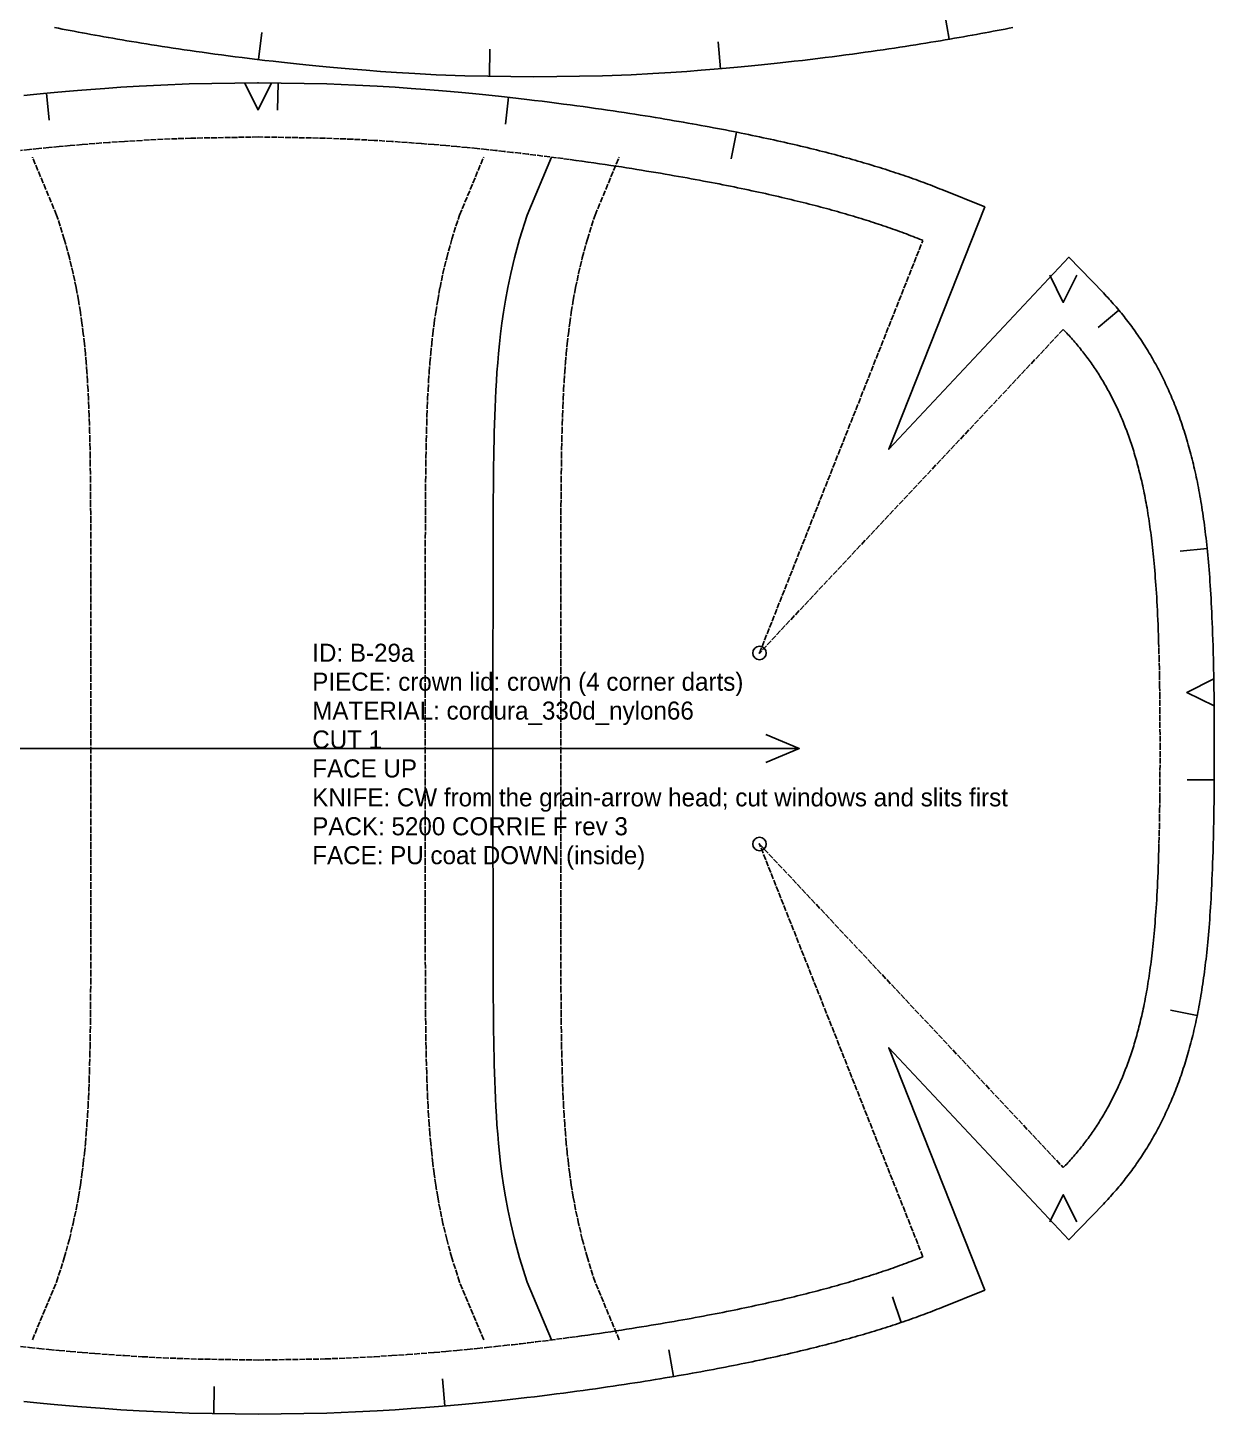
# Model space of a CAD drawing. Header units: millimetres. Extents: x 0 to 8058, y -22 to 1524.
# Drawn here: x 4675.4 to 4938, y 620.3 to 927.2 of the extents above; entities that cross this region are included whole.
import ezdxf

# ---------------------------------------------------------------- set-up
doc = ezdxf.new("R2010")
doc.units = ezdxf.units.MM
doc.linetypes.add('DASHED', pattern=[1.524, 1.27, -0.254])
for name, color, linetype in [('CUT', 7, 'Continuous'), ('DRILL', 4, 'Continuous'), ('GRAIN', 5, 'Continuous'), ('INTERNAL', 6, 'Continuous'), ('NOTCH', 1, 'Continuous'), ('SEW', 3, 'Continuous'), ('TEXT', 2, 'Continuous')]:
    doc.layers.add(name, color=color, linetype=linetype)

msp = doc.modelspace()

# ---------------------------------------------------------------- linework, layer by layer
at = {"layer": 'CUT'}
for points in [[(4681.32, 927.22), (4682.18, 927.05), (4683.04, 926.88), (4683.91, 926.71), (4684.79, 926.54), (4685.69, 926.37), (4686.59, 926.2), (4687.5, 926.02), (4688.43, 925.85), (4689.37, 925.68), (4690.32, 925.51), (4691.28, 925.34), (4692.25, 925.16), (4693.24, 924.99), (4694.24, 924.82), (4695.25, 924.64), (4696.28, 924.47), (4697.33, 924.29), (4698.39, 924.11), (4699.47, 923.94), (4700.56, 923.76), (4701.68, 923.58), (4702.81, 923.4), (4703.96, 923.22), (4705.13, 923.04), (4706.33, 922.85), (4707.55, 922.67), (4708.79, 922.48), (4710.05, 922.3), (4711.35, 922.11), (4712.67, 921.92), (4714.02, 921.73), (4715.4, 921.54), (4716.82, 921.34), (4718.27, 921.15), (4719.77, 920.95), (4721.3, 920.75), (4722.88, 920.55), (4724.5, 920.35), (4726.18, 920.15), (4727.91, 919.94), (4729.71, 919.73), (4731.58, 919.52), (4733.52, 919.31), (4735.54, 919.09), (4737.67, 918.87), (4739.9, 918.65), (4742.26, 918.43), (4744.76, 918.2), (4747.44, 917.97), (4750.33, 917.74), (4753.5, 917.5), (4757.02, 917.26), (4761.04, 917.01), (4765.83, 916.77), (4772.17, 916.51), (4787.38, 916.26), (4802.59, 916.51), (4808.92, 916.77), (4813.72, 917.01), (4817.74, 917.26), (4821.26, 917.5), (4824.42, 917.74), (4827.32, 917.97), (4830, 918.2), (4832.5, 918.43), (4834.86, 918.65), (4837.09, 918.87), (4839.21, 919.09), (4841.24, 919.31), (4843.18, 919.52), (4845.05, 919.73), (4846.84, 919.94), (4848.58, 920.15), (4850.26, 920.35), (4851.88, 920.55), (4853.46, 920.75), (4854.99, 920.95), (4856.48, 921.15), (4857.94, 921.34), (4859.35, 921.54), (4860.74, 921.73), (4862.09, 921.92), (4863.41, 922.11), (4864.7, 922.3), (4865.97, 922.48), (4867.21, 922.67), (4868.43, 922.85), (4869.62, 923.04), (4870.8, 923.22), (4871.95, 923.4), (4873.08, 923.58), (4874.19, 923.76), (4875.29, 923.94), (4876.37, 924.11), (4877.43, 924.29), (4878.47, 924.47), (4879.5, 924.64), (4880.52, 924.82), (4881.52, 924.99), (4882.51, 925.16), (4883.48, 925.34), (4884.44, 925.51), (4885.39, 925.68), (4886.33, 925.85), (4887.25, 926.02), (4888.17, 926.2), (4889.07, 926.37), (4889.96, 926.54), (4890.85, 926.71), (4891.72, 926.88), (4892.58, 927.05), (4893.43, 927.22)], [(4674.54, 623.12), (4676.66, 622.9), (4678.89, 622.68), (4681.25, 622.46), (4683.76, 622.23), (4686.44, 622), (4689.33, 621.77), (4692.49, 621.53), (4696.01, 621.29), (4700.03, 621.05), (4704.83, 620.8), (4711.16, 620.54), (4726.37, 620.29), (4741.59, 620.54), (4747.92, 620.8), (4752.72, 621.05), (4756.73, 621.29), (4760.25, 621.53), (4763.42, 621.77), (4766.31, 622), (4768.99, 622.23), (4771.5, 622.46), (4773.85, 622.68), (4776.08, 622.9), (4778.21, 623.12), (4780.23, 623.34), (4782.18, 623.55), (4784.04, 623.76), (4785.84, 623.97), (4787.57, 624.18), (4789.25, 624.38), (4790.88, 624.59), (4792.45, 624.79), (4793.99, 624.99), (4795.48, 625.18), (4796.93, 625.38), (4798.35, 625.57), (4799.73, 625.76), (4801.08, 625.95), (4802.4, 626.14), (4803.7, 626.33), (4804.96, 626.52), (4806.21, 626.7), (4807.42, 626.89), (4808.62, 627.07), (4809.79, 627.25), (4810.94, 627.43), (4812.07, 627.61), (4813.19, 627.79), (4814.28, 627.97), (4815.36, 628.15), (4816.42, 628.32), (4817.47, 628.5), (4818.5, 628.68), (4819.51, 628.85), (4820.51, 629.02), (4821.5, 629.2), (4822.48, 629.37), (4823.44, 629.54), (4824.39, 629.71), (4825.32, 629.89), (4826.25, 630.06), (4827.16, 630.23), (4828.06, 630.4), (4828.96, 630.57), (4829.84, 630.74), (4830.71, 630.91), (4831.58, 631.08), (4832.43, 631.25), (4833.27, 631.42), (4834.11, 631.59), (4834.94, 631.76), (4835.76, 631.93), (4836.57, 632.09), (4837.37, 632.26), (4838.16, 632.43), (4838.95, 632.6), (4839.73, 632.77), (4840.5, 632.94), (4841.27, 633.11), (4842.03, 633.28), (4842.78, 633.45), (4843.52, 633.62), (4844.26, 633.79), (4845, 633.96), (4845.72, 634.13), (4846.44, 634.3), (4847.16, 634.47), (4847.87, 634.64), (4848.57, 634.81), (4849.27, 634.99), (4849.96, 635.16), (4850.64, 635.33), (4851.33, 635.5), (4852, 635.68), (4852.67, 635.85), (4853.34, 636.03), (4854, 636.2), (4854.66, 636.38), (4855.31, 636.55), (4855.96, 636.73), (4856.6, 636.9), (4857.24, 637.08), (4857.87, 637.26), (4858.5, 637.44), (4859.13, 637.62), (4859.75, 637.8), (4860.36, 637.98), (4860.98, 638.16), (4861.59, 638.34), (4862.19, 638.52), (4862.79, 638.7), (4863.39, 638.89), (4863.98, 639.07), (4864.57, 639.25), (4865.16, 639.44), (4865.74, 639.63), (4866.32, 639.81), (4866.89, 640), (4867.47, 640.19), (4868.03, 640.38), (4868.6, 640.57), (4869.16, 640.76), (4869.72, 640.95), (4870.27, 641.14), (4870.83, 641.33), (4871.37, 641.53), (4871.92, 641.72), (4872.46, 641.92), (4873, 642.12), (4873.54, 642.31), (4874.07, 642.51), (4874.6, 642.71), (4875.13, 642.91), (4875.65, 643.11), (4876.17, 643.31), (4876.69, 643.52), (4877.21, 643.72), (4877.72, 643.93), (4887.2, 647.76), (4865.96, 701.41), (4905.85, 658.91), (4913.47, 666.81), (4913.79, 667.15), (4914.1, 667.48), (4914.42, 667.82), (4914.73, 668.16), (4915.04, 668.5), (4915.35, 668.85), (4915.66, 669.19), (4915.96, 669.54), (4916.26, 669.89), (4916.56, 670.24), (4916.86, 670.6), (4917.16, 670.95), (4917.45, 671.31), (4917.74, 671.67), (4918.03, 672.03), (4918.32, 672.39), (4918.61, 672.76), (4918.89, 673.13), (4919.17, 673.5), (4919.45, 673.87), (4919.73, 674.24), (4920, 674.62), (4920.27, 675), (4920.54, 675.38), (4920.81, 675.76), (4921.08, 676.14), (4921.34, 676.53), (4921.61, 676.92), (4921.87, 677.31), (4922.12, 677.7), (4922.38, 678.1), (4922.63, 678.49), (4922.88, 678.89), (4923.13, 679.29), (4923.38, 679.7), (4923.62, 680.1), (4923.87, 680.51), (4924.11, 680.92), (4924.34, 681.33), (4924.58, 681.75), (4924.81, 682.16), (4925.05, 682.58), (4925.28, 683), (4925.5, 683.43), (4925.73, 683.85), (4925.95, 684.28), (4926.17, 684.71), (4926.39, 685.14), (4926.61, 685.58), (4926.82, 686.02), (4927.03, 686.46), (4927.24, 686.9), (4927.45, 687.34), (4927.66, 687.79), (4927.86, 688.24), (4928.06, 688.69), (4928.26, 689.15), (4928.46, 689.6), (4928.65, 690.06), (4928.84, 690.53), (4929.03, 690.99), (4929.22, 691.46), (4929.41, 691.93), (4929.59, 692.4), (4929.77, 692.88), (4929.95, 693.36), (4930.13, 693.84), (4930.31, 694.32), (4930.48, 694.81), (4930.65, 695.3), (4930.82, 695.8), (4930.99, 696.29), (4931.15, 696.79), (4931.32, 697.3), (4931.48, 697.8), (4931.63, 698.31), (4931.79, 698.82), (4931.95, 699.34), (4932.1, 699.86), (4932.25, 700.38), (4932.4, 700.91), (4932.54, 701.44), (4932.69, 701.98), (4932.83, 702.51), (4932.97, 703.06), (4933.11, 703.6), (4933.24, 704.15), (4933.38, 704.71), (4933.51, 705.26), (4933.64, 705.83), (4933.77, 706.39), (4933.89, 706.97), (4934.02, 707.54), (4934.14, 708.12), (4934.26, 708.71), (4934.38, 709.3), (4934.5, 709.9), (4934.61, 710.5), (4934.72, 711.11), (4934.83, 711.72), (4934.94, 712.34), (4935.05, 712.97), (4935.15, 713.6), (4935.26, 714.24), (4935.36, 714.89), (4935.46, 715.54), (4935.55, 716.2), (4935.65, 716.87), (4935.74, 717.54), (4935.83, 718.22), (4935.92, 718.92), (4936.01, 719.62), (4936.1, 720.33), (4936.18, 721.05), (4936.27, 721.78), (4936.35, 722.52), (4936.43, 723.27), (4936.5, 724.03), (4936.58, 724.81), (4936.65, 725.6), (4936.72, 726.4), (4936.79, 727.22), (4936.86, 728.05), (4936.93, 728.9), (4936.99, 729.77), (4937.06, 730.66), (4937.12, 731.56), (4937.18, 732.49), (4937.24, 733.44), (4937.29, 734.42), (4937.35, 735.43), (4937.4, 736.46), (4937.45, 737.53), (4937.5, 738.64), (4937.55, 739.79), (4937.6, 740.98), (4937.64, 742.24), (4937.69, 743.55), (4937.73, 744.94), (4937.77, 746.41), (4937.81, 747.99), (4937.84, 749.71), (4937.88, 751.61), (4937.91, 753.77), (4937.95, 756.32), (4937.98, 759.65), (4938.01, 767.63), (4937.98, 775.62), (4937.95, 778.95), (4937.91, 781.5), (4937.88, 783.65), (4937.84, 785.55), (4937.81, 787.27), (4937.77, 788.86), (4937.73, 790.33), (4937.69, 791.72), (4937.64, 793.03), (4937.6, 794.28), (4937.55, 795.48), (4937.5, 796.63), (4937.45, 797.74), (4937.4, 798.81), (4937.35, 799.84), (4937.29, 800.85), (4937.24, 801.82), (4937.18, 802.78), (4937.12, 803.7), (4937.06, 804.61), (4936.99, 805.5), (4936.93, 806.36), (4936.86, 807.21), (4936.79, 808.05), (4936.72, 808.86), (4936.65, 809.67), (4936.58, 810.46), (4936.5, 811.23), (4936.43, 812), (4936.35, 812.75), (4936.27, 813.49), (4936.18, 814.22), (4936.1, 814.94), (4936.01, 815.65), (4935.92, 816.35), (4935.83, 817.04), (4935.74, 817.73), (4935.65, 818.4), (4935.55, 819.07), (4935.46, 819.73), (4935.36, 820.38), (4935.26, 821.03), (4935.15, 821.67), (4935.05, 822.3), (4934.94, 822.92), (4934.83, 823.54), (4934.72, 824.16), (4934.61, 824.76), (4934.5, 825.37), (4934.38, 825.96), (4934.26, 826.56), (4934.14, 827.14), (4934.02, 827.72), (4933.89, 828.3), (4933.77, 828.87), (4933.64, 829.44), (4933.51, 830), (4933.38, 830.56), (4933.24, 831.12), (4933.11, 831.67), (4932.97, 832.21), (4932.83, 832.75), (4932.69, 833.29), (4932.54, 833.83), (4932.4, 834.36), (4932.25, 834.88), (4932.1, 835.41), (4931.95, 835.93), (4931.79, 836.44), (4931.63, 836.96), (4931.48, 837.46), (4931.32, 837.97), (4931.15, 838.47), (4930.99, 838.97), (4930.82, 839.47), (4930.65, 839.96), (4930.48, 840.45), (4930.31, 840.94), (4930.13, 841.43), (4929.95, 841.91), (4929.77, 842.39), (4929.59, 842.86), (4929.41, 843.34), (4929.22, 843.81), (4929.03, 844.28), (4928.84, 844.74), (4928.65, 845.2), (4928.46, 845.66), (4928.26, 846.12), (4928.06, 846.58), (4927.86, 847.03), (4927.66, 847.48), (4927.45, 847.92), (4927.24, 848.37), (4927.03, 848.81), (4926.82, 849.25), (4926.61, 849.69), (4926.39, 850.12), (4926.17, 850.56), (4925.95, 850.99), (4925.73, 851.42), (4925.5, 851.84), (4925.28, 852.26), (4925.05, 852.69), (4924.81, 853.1), (4924.58, 853.52), (4924.34, 853.94), (4924.11, 854.35), (4923.87, 854.76), (4923.62, 855.17), (4923.38, 855.57), (4923.13, 855.97), (4922.88, 856.38), (4922.63, 856.77), (4922.38, 857.17), (4922.12, 857.57), (4921.87, 857.96), (4921.61, 858.35), (4921.34, 858.74), (4921.08, 859.12), (4920.81, 859.51), (4920.54, 859.89), (4920.27, 860.27), (4920, 860.65), (4919.73, 861.02), (4919.45, 861.4), (4919.17, 861.77), (4918.89, 862.14), (4918.61, 862.51), (4918.32, 862.87), (4918.03, 863.24), (4917.74, 863.6), (4917.45, 863.96), (4917.16, 864.31), (4916.86, 864.67), (4916.56, 865.02), (4916.26, 865.38), (4915.96, 865.73), (4915.66, 866.07), (4915.35, 866.42), (4915.04, 866.76), (4914.73, 867.11), (4914.42, 867.45), (4914.1, 867.78), (4913.79, 868.12), (4913.47, 868.46), (4905.85, 876.35), (4865.96, 833.86), (4887.2, 887.51), (4877.72, 891.34), (4877.21, 891.54), (4876.69, 891.75), (4876.17, 891.95), (4875.65, 892.15), (4875.13, 892.36), (4874.6, 892.56), (4874.07, 892.76), (4873.54, 892.95), (4873, 893.15), (4872.46, 893.35), (4871.92, 893.54), (4871.37, 893.74), (4870.83, 893.93), (4870.27, 894.13), (4869.72, 894.32), (4869.16, 894.51), (4868.6, 894.7), (4868.03, 894.89), (4867.47, 895.08), (4866.89, 895.27), (4866.32, 895.45), (4865.74, 895.64), (4865.16, 895.83), (4864.57, 896.01), (4863.98, 896.2), (4863.39, 896.38), (4862.79, 896.56), (4862.19, 896.75), (4861.59, 896.93), (4860.98, 897.11), (4860.36, 897.29), (4859.75, 897.47), (4859.13, 897.65), (4858.5, 897.83), (4857.87, 898.01), (4857.24, 898.19), (4856.6, 898.36), (4855.96, 898.54), (4855.31, 898.72), (4854.66, 898.89), (4854, 899.07), (4853.34, 899.24), (4852.67, 899.42), (4852, 899.59), (4851.33, 899.76), (4850.64, 899.94), (4849.96, 900.11), (4849.27, 900.28), (4848.57, 900.45), (4847.87, 900.62), (4847.16, 900.8), (4846.44, 900.97), (4845.72, 901.14), (4845, 901.31), (4844.26, 901.48), (4843.52, 901.65), (4842.78, 901.82), (4842.03, 901.99), (4841.27, 902.16), (4840.5, 902.33), (4839.73, 902.5), (4838.95, 902.67), (4838.16, 902.83), (4837.37, 903), (4836.57, 903.17), (4835.76, 903.34), (4834.94, 903.51), (4834.11, 903.68), (4833.27, 903.85), (4832.43, 904.02), (4831.58, 904.19), (4830.71, 904.36), (4829.84, 904.53), (4828.96, 904.7), (4828.06, 904.87), (4827.16, 905.04), (4826.25, 905.21), (4825.32, 905.38), (4824.39, 905.55), (4823.44, 905.72), (4822.48, 905.9), (4821.5, 906.07), (4820.51, 906.24), (4819.51, 906.42), (4818.5, 906.59), (4817.47, 906.77), (4816.42, 906.94), (4815.36, 907.12), (4814.28, 907.3), (4813.19, 907.48), (4812.07, 907.65), (4810.94, 907.83), (4809.79, 908.02), (4808.62, 908.2), (4807.42, 908.38), (4806.21, 908.56), (4804.96, 908.75), (4803.7, 908.94), (4802.4, 909.12), (4801.08, 909.31), (4799.73, 909.5), (4798.35, 909.7), (4796.93, 909.89), (4795.48, 910.08), (4793.99, 910.28), (4792.45, 910.48), (4790.88, 910.68), (4789.25, 910.88), (4787.57, 911.09), (4785.84, 911.29), (4784.04, 911.5), (4782.18, 911.71), (4780.23, 911.93), (4778.21, 912.14), (4776.08, 912.36), (4773.85, 912.58), (4771.5, 912.81), (4768.99, 913.04), (4766.31, 913.27), (4763.42, 913.5), (4760.25, 913.74), (4756.73, 913.98), (4752.72, 914.22), (4747.92, 914.47), (4741.59, 914.72), (4726.47, 914.98), (4726.27, 914.98), (4711.16, 914.72), (4704.83, 914.47), (4700.03, 914.22), (4696.01, 913.98), (4692.49, 913.74), (4689.33, 913.5), (4686.44, 913.27), (4683.76, 913.04), (4681.25, 912.81), (4678.89, 912.58), (4676.66, 912.36), (4674.54, 912.14)]]:
    msp.add_lwpolyline(points, dxfattribs=at)
at = {"layer": 'DRILL'}
for centre in [(4837.35, 788.77), (4837.35, 746.5)]:
    msp.add_circle(centre, 1.5, dxfattribs=at)
for p in [(4837.35, 788.77), (4837.35, 746.5)]:
    msp.add_point(p, dxfattribs=at)
at = {"layer": 'GRAIN'}
for points in [[(4838.78, 764.52), (4846.15, 767.63), (4838.78, 770.75)], [(4606.59, 767.63), (4846.15, 767.63)]]:
    msp.add_lwpolyline(points, dxfattribs=at)
at = {"layer": 'INTERNAL', "linetype": 'CONTINUOUS'}
msp.add_lwpolyline([(4791.32, 636.74), (4785.96, 649.56), (4784.26, 654.91), (4783.13, 659.02), (4782.3, 662.51), (4781.65, 665.6), (4781.13, 668.42), (4780.7, 671.03), (4780.35, 673.49), (4780.05, 675.82), (4779.8, 678.06), (4779.59, 680.22), (4779.41, 682.31), (4779.25, 684.35), (4779.12, 686.34), (4779.01, 688.3), (4778.91, 690.23), (4778.83, 692.12), (4778.76, 694), (4778.7, 695.86), (4778.65, 697.7), (4778.6, 699.53), (4778.56, 701.34), (4778.53, 703.15), (4778.51, 704.95), (4778.48, 706.74), (4778.46, 708.53), (4778.45, 710.31), (4778.43, 712.09), (4778.42, 713.86), (4778.41, 715.64), (4778.41, 717.41), (4778.4, 719.17), (4778.39, 720.94), (4778.39, 722.71), (4778.39, 724.47), (4778.38, 726.24), (4778.38, 728), (4778.38, 729.76), (4778.38, 731.52), (4778.38, 733.29), (4778.38, 735.05), (4778.38, 736.81), (4778.38, 738.57), (4778.38, 740.33), (4778.37, 742.09), (4778.37, 743.86), (4778.37, 745.62), (4778.37, 747.38), (4778.37, 749.14), (4778.37, 750.9), (4778.37, 752.66), (4778.37, 754.42), (4778.37, 756.19), (4778.37, 757.95), (4778.37, 759.71), (4778.37, 761.47), (4778.37, 763.23), (4778.37, 764.99), (4778.37, 766.75), (4778.37, 768.51), (4778.37, 770.28), (4778.37, 772.04), (4778.37, 773.8), (4778.37, 775.56), (4778.37, 777.32), (4778.37, 779.08), (4778.37, 780.84), (4778.37, 782.6), (4778.37, 784.37), (4778.37, 786.13), (4778.37, 787.89), (4778.37, 789.65), (4778.37, 791.41), (4778.37, 793.17), (4778.38, 794.93), (4778.38, 796.7), (4778.38, 798.46), (4778.38, 800.22), (4778.38, 801.98), (4778.38, 803.74), (4778.38, 805.51), (4778.38, 807.27), (4778.38, 809.03), (4778.39, 810.8), (4778.39, 812.56), (4778.39, 814.33), (4778.4, 816.09), (4778.41, 817.86), (4778.41, 819.63), (4778.42, 821.4), (4778.43, 823.18), (4778.45, 824.96), (4778.46, 826.74), (4778.48, 828.52), (4778.51, 830.32), (4778.53, 832.12), (4778.56, 833.92), (4778.6, 835.74), (4778.65, 837.57), (4778.7, 839.41), (4778.76, 841.27), (4778.83, 843.14), (4778.91, 845.04), (4779.01, 846.97), (4779.12, 848.92), (4779.25, 850.92), (4779.41, 852.96), (4779.59, 855.05), (4779.8, 857.21), (4780.05, 859.45), (4780.35, 861.78), (4780.7, 864.24), (4781.13, 866.85), (4781.65, 869.67), (4782.3, 872.76), (4783.13, 876.24), (4784.26, 880.36), (4785.96, 885.71), (4791.32, 898.53)], dxfattribs=at)
at = {"layer": 'NOTCH'}
for points in [[(4879.31, 924.61), (4878.3, 930.52)], [(4726.5, 920.11), (4727.21, 926.07)], [(4828.74, 918.09), (4828.23, 924.07)], [(4777.57, 916.42), (4777.67, 922.42)], [(4723.37, 914.98), (4726.37, 908.98), (4729.37, 914.98)], [(4730.8, 914.9), (4730.7, 908.9)], [(4679.54, 912.65), (4680.11, 906.67)], [(4781.8, 911.76), (4781.14, 905.79)], [(4832.24, 904.06), (4831.06, 898.17)], [(4901.6, 872.39), (4904.59, 866.38), (4907.6, 872.38)], [(4916.89, 864.63), (4912.29, 860.79)], [(4936.44, 811.9), (4930.47, 811.28)], [(4937.89, 783.09), (4931.93, 780.02), (4937.97, 777.09)], [(4937.98, 760.67), (4931.98, 760.69)], [(4934.22, 708.52), (4928.34, 709.71)], [(4907.61, 662.89), (4904.59, 668.88), (4901.61, 662.88)], [(4868.74, 640.61), (4866.81, 646.3)], [(4818.3, 628.64), (4817.29, 634.56)], [(4716.56, 620.45), (4716.66, 626.45)], [(4767.74, 622.12), (4767.22, 628.1)]]:
    msp.add_lwpolyline(points, dxfattribs=at)
at = {"layer": 'SEW', "linetype": 'DASHED'}
for points in [[(4673.8, 635.27), (4675.79, 635.06), (4677.87, 634.84), (4680.05, 634.63), (4682.36, 634.41), (4684.81, 634.19), (4687.43, 633.96), (4690.26, 633.73), (4693.35, 633.5), (4696.79, 633.27), (4700.71, 633.03), (4705.38, 632.79), (4711.5, 632.54), (4726.37, 632.29), (4741.25, 632.54), (4747.37, 632.79), (4752.04, 633.03), (4755.96, 633.27), (4759.4, 633.5), (4762.49, 633.73), (4765.32, 633.96), (4767.94, 634.19), (4770.39, 634.41), (4772.69, 634.63), (4774.88, 634.84), (4776.96, 635.06), (4778.94, 635.27), (4780.85, 635.48), (4782.67, 635.69), (4784.44, 635.89), (4786.14, 636.09), (4787.78, 636.29), (4789.38, 636.49), (4790.93, 636.69), (4792.43, 636.88), (4793.89, 637.08), (4795.32, 637.27), (4796.71, 637.46), (4798.07, 637.65), (4799.39, 637.83), (4800.69, 638.02), (4801.96, 638.2), (4803.2, 638.39), (4804.42, 638.57), (4805.62, 638.75), (4806.79, 638.93), (4807.94, 639.11), (4809.07, 639.29), (4810.18, 639.46), (4811.27, 639.64), (4812.35, 639.81), (4813.4, 639.99), (4814.44, 640.16), (4815.47, 640.33), (4816.47, 640.5), (4817.47, 640.67), (4818.45, 640.84), (4819.41, 641.01), (4820.37, 641.18), (4821.31, 641.35), (4822.23, 641.52), (4823.15, 641.69), (4824.05, 641.86), (4824.95, 642.02), (4825.83, 642.19), (4826.7, 642.35), (4827.56, 642.52), (4828.41, 642.69), (4829.25, 642.85), (4830.08, 643.02), (4830.9, 643.18), (4831.72, 643.35), (4832.52, 643.51), (4833.32, 643.67), (4834.1, 643.84), (4834.88, 644), (4835.65, 644.17), (4836.42, 644.33), (4837.17, 644.5), (4837.92, 644.66), (4838.66, 644.82), (4839.4, 644.99), (4840.12, 645.15), (4840.85, 645.32), (4841.56, 645.48), (4842.27, 645.64), (4842.97, 645.81), (4843.66, 645.97), (4844.35, 646.14), (4845.03, 646.3), (4845.71, 646.47), (4846.38, 646.63), (4847.05, 646.8), (4847.71, 646.97), (4848.36, 647.13), (4849.01, 647.3), (4849.65, 647.46), (4850.29, 647.63), (4850.92, 647.8), (4851.55, 647.97), (4852.17, 648.13), (4852.79, 648.3), (4853.4, 648.47), (4854.01, 648.64), (4854.62, 648.81), (4855.22, 648.98), (4855.81, 649.15), (4856.4, 649.32), (4856.99, 649.49), (4857.57, 649.66), (4858.15, 649.83), (4858.72, 650.01), (4859.29, 650.18), (4859.85, 650.35), (4860.41, 650.53), (4860.97, 650.7), (4861.52, 650.88), (4862.07, 651.05), (4862.62, 651.23), (4863.16, 651.4), (4863.7, 651.58), (4864.23, 651.76), (4864.76, 651.94), (4865.29, 652.11), (4865.81, 652.29), (4866.33, 652.47), (4866.84, 652.65), (4867.36, 652.84), (4867.86, 653.02), (4868.37, 653.2), (4868.87, 653.38), (4869.37, 653.57), (4869.87, 653.75), (4870.36, 653.94), (4870.85, 654.12), (4871.33, 654.31), (4871.82, 654.5), (4872.3, 654.68), (4872.77, 654.87), (4873.25, 655.06), (4873.51, 655.17), (4837.35, 746.5), (4904.58, 674.88), (4904.81, 675.12), (4905.08, 675.4), (4905.34, 675.68), (4905.61, 675.97), (4905.87, 676.25), (4906.13, 676.54), (4906.39, 676.83), (4906.65, 677.12), (4906.91, 677.41), (4907.16, 677.71), (4907.41, 678), (4907.66, 678.3), (4907.91, 678.6), (4908.16, 678.9), (4908.4, 679.2), (4908.64, 679.5), (4908.88, 679.81), (4909.12, 680.11), (4909.36, 680.42), (4909.6, 680.73), (4909.83, 681.04), (4910.06, 681.36), (4910.29, 681.67), (4910.52, 681.99), (4910.75, 682.31), (4910.97, 682.63), (4911.2, 682.95), (4911.42, 683.27), (4911.64, 683.6), (4911.85, 683.92), (4912.07, 684.25), (4912.28, 684.58), (4912.5, 684.92), (4912.71, 685.25), (4912.92, 685.59), (4913.12, 685.93), (4913.33, 686.27), (4913.53, 686.61), (4913.74, 686.96), (4913.94, 687.3), (4914.13, 687.65), (4914.33, 688), (4914.53, 688.36), (4914.72, 688.71), (4914.91, 689.07), (4915.1, 689.43), (4915.29, 689.79), (4915.48, 690.15), (4915.66, 690.52), (4915.85, 690.89), (4916.03, 691.26), (4916.21, 691.63), (4916.39, 692.01), (4916.56, 692.39), (4916.74, 692.77), (4916.91, 693.15), (4917.08, 693.54), (4917.25, 693.92), (4917.42, 694.32), (4917.59, 694.71), (4917.75, 695.11), (4917.91, 695.5), (4918.08, 695.91), (4918.24, 696.31), (4918.39, 696.72), (4918.55, 697.13), (4918.71, 697.54), (4918.86, 697.96), (4919.01, 698.38), (4919.16, 698.8), (4919.31, 699.22), (4919.46, 699.65), (4919.6, 700.09), (4919.75, 700.52), (4919.89, 700.96), (4920.03, 701.4), (4920.17, 701.85), (4920.3, 702.3), (4920.44, 702.75), (4920.57, 703.21), (4920.71, 703.67), (4920.84, 704.13), (4920.97, 704.6), (4921.09, 705.07), (4921.22, 705.55), (4921.34, 706.03), (4921.47, 706.51), (4921.59, 707), (4921.71, 707.5), (4921.82, 708), (4921.94, 708.5), (4922.06, 709.01), (4922.17, 709.52), (4922.28, 710.04), (4922.39, 710.56), (4922.5, 711.09), (4922.61, 711.63), (4922.71, 712.17), (4922.81, 712.71), (4922.92, 713.26), (4923.02, 713.82), (4923.12, 714.39), (4923.21, 714.96), (4923.31, 715.54), (4923.4, 716.12), (4923.5, 716.72), (4923.59, 717.32), (4923.68, 717.92), (4923.77, 718.54), (4923.85, 719.16), (4923.94, 719.8), (4924.02, 720.44), (4924.1, 721.09), (4924.18, 721.75), (4924.26, 722.42), (4924.34, 723.1), (4924.41, 723.8), (4924.49, 724.5), (4924.56, 725.22), (4924.63, 725.95), (4924.7, 726.69), (4924.77, 727.45), (4924.84, 728.23), (4924.9, 729.02), (4924.96, 729.82), (4925.03, 730.65), (4925.09, 731.49), (4925.15, 732.36), (4925.2, 733.24), (4925.26, 734.16), (4925.31, 735.09), (4925.37, 736.06), (4925.42, 737.06), (4925.47, 738.09), (4925.52, 739.16), (4925.56, 740.27), (4925.61, 741.43), (4925.65, 742.65), (4925.69, 743.93), (4925.73, 745.28), (4925.77, 746.72), (4925.81, 748.27), (4925.85, 749.95), (4925.88, 751.82), (4925.92, 753.94), (4925.95, 756.45), (4925.98, 759.72), (4926.01, 767.63), (4925.98, 775.54), (4925.95, 778.82), (4925.92, 781.33), (4925.88, 783.45), (4925.85, 785.31), (4925.81, 787), (4925.77, 788.55), (4925.73, 789.99), (4925.69, 791.34), (4925.65, 792.62), (4925.61, 793.83), (4925.56, 794.99), (4925.52, 796.11), (4925.47, 797.18), (4925.42, 798.21), (4925.37, 799.21), (4925.31, 800.17), (4925.26, 801.11), (4925.2, 802.02), (4925.15, 802.91), (4925.09, 803.78), (4925.03, 804.62), (4924.96, 805.44), (4924.9, 806.25), (4924.84, 807.04), (4924.77, 807.81), (4924.7, 808.57), (4924.63, 809.32), (4924.56, 810.05), (4924.49, 810.76), (4924.41, 811.47), (4924.34, 812.16), (4924.26, 812.84), (4924.18, 813.52), (4924.1, 814.18), (4924.02, 814.83), (4923.94, 815.47), (4923.85, 816.1), (4923.77, 816.73), (4923.68, 817.34), (4923.59, 817.95), (4923.5, 818.55), (4923.4, 819.14), (4923.31, 819.73), (4923.21, 820.31), (4923.12, 820.88), (4923.02, 821.44), (4922.92, 822), (4922.81, 822.55), (4922.71, 823.1), (4922.61, 823.64), (4922.5, 824.18), (4922.39, 824.7), (4922.28, 825.23), (4922.17, 825.75), (4922.06, 826.26), (4921.94, 826.77), (4921.82, 827.27), (4921.71, 827.77), (4921.59, 828.26), (4921.47, 828.75), (4921.34, 829.24), (4921.22, 829.72), (4921.09, 830.2), (4920.97, 830.67), (4920.84, 831.14), (4920.71, 831.6), (4920.57, 832.06), (4920.44, 832.52), (4920.3, 832.97), (4920.17, 833.42), (4920.03, 833.87), (4919.89, 834.31), (4919.75, 834.75), (4919.6, 835.18), (4919.46, 835.61), (4919.31, 836.04), (4919.16, 836.47), (4919.01, 836.89), (4918.86, 837.31), (4918.71, 837.73), (4918.55, 838.14), (4918.39, 838.55), (4918.24, 838.96), (4918.08, 839.36), (4917.91, 839.76), (4917.75, 840.16), (4917.59, 840.56), (4917.42, 840.95), (4917.25, 841.34), (4917.08, 841.73), (4916.91, 842.12), (4916.74, 842.5), (4916.56, 842.88), (4916.39, 843.26), (4916.21, 843.63), (4916.03, 844.01), (4915.85, 844.38), (4915.66, 844.75), (4915.48, 845.11), (4915.29, 845.48), (4915.1, 845.84), (4914.91, 846.2), (4914.72, 846.56), (4914.53, 846.91), (4914.33, 847.26), (4914.13, 847.62), (4913.94, 847.96), (4913.74, 848.31), (4913.53, 848.66), (4913.33, 849), (4913.12, 849.34), (4912.92, 849.68), (4912.71, 850.01), (4912.5, 850.35), (4912.28, 850.68), (4912.07, 851.01), (4911.85, 851.34), (4911.64, 851.67), (4911.42, 851.99), (4911.2, 852.32), (4910.97, 852.64), (4910.75, 852.96), (4910.52, 853.28), (4910.29, 853.6), (4910.06, 853.91), (4909.83, 854.22), (4909.6, 854.53), (4909.36, 854.84), (4909.12, 855.15), (4908.88, 855.46), (4908.64, 855.76), (4908.4, 856.07), (4908.16, 856.37), (4907.91, 856.67), (4907.66, 856.97), (4907.41, 857.26), (4907.16, 857.56), (4906.91, 857.85), (4906.65, 858.14), (4906.39, 858.44), (4906.13, 858.72), (4905.87, 859.01), (4905.61, 859.3), (4905.34, 859.58), (4905.08, 859.87), (4904.81, 860.15), (4904.58, 860.39), (4837.35, 788.77), (4873.51, 880.1), (4873.25, 880.21), (4872.77, 880.39), (4872.3, 880.58), (4871.82, 880.77), (4871.33, 880.96), (4870.85, 881.14), (4870.36, 881.33), (4869.87, 881.52), (4869.37, 881.7), (4868.87, 881.88), (4868.37, 882.07), (4867.86, 882.25), (4867.36, 882.43), (4866.84, 882.61), (4866.33, 882.79), (4865.81, 882.97), (4865.29, 883.15), (4864.76, 883.33), (4864.23, 883.51), (4863.7, 883.69), (4863.16, 883.86), (4862.62, 884.04), (4862.07, 884.22), (4861.52, 884.39), (4860.97, 884.57), (4860.41, 884.74), (4859.85, 884.91), (4859.29, 885.09), (4858.72, 885.26), (4858.15, 885.43), (4857.57, 885.61), (4856.99, 885.78), (4856.4, 885.95), (4855.81, 886.12), (4855.22, 886.29), (4854.62, 886.46), (4854.01, 886.63), (4853.4, 886.8), (4852.79, 886.97), (4852.17, 887.13), (4851.55, 887.3), (4850.92, 887.47), (4850.29, 887.64), (4849.65, 887.8), (4849.01, 887.97), (4848.36, 888.14), (4847.71, 888.3), (4847.05, 888.47), (4846.38, 888.63), (4845.71, 888.8), (4845.03, 888.96), (4844.35, 889.13), (4843.66, 889.29), (4842.97, 889.46), (4842.27, 889.62), (4841.56, 889.79), (4840.85, 889.95), (4840.12, 890.12), (4839.4, 890.28), (4838.66, 890.44), (4837.92, 890.61), (4837.17, 890.77), (4836.42, 890.94), (4835.65, 891.1), (4834.88, 891.26), (4834.1, 891.43), (4833.32, 891.59), (4832.52, 891.76), (4831.72, 891.92), (4830.9, 892.09), (4830.08, 892.25), (4829.25, 892.42), (4828.41, 892.58), (4827.56, 892.75), (4826.7, 892.91), (4825.83, 893.08), (4824.95, 893.24), (4824.05, 893.41), (4823.15, 893.58), (4822.23, 893.75), (4821.31, 893.91), (4820.37, 894.08), (4819.41, 894.25), (4818.45, 894.42), (4817.47, 894.59), (4816.47, 894.76), (4815.47, 894.94), (4814.44, 895.11), (4813.4, 895.28), (4812.35, 895.45), (4811.27, 895.63), (4810.18, 895.81), (4809.07, 895.98), (4807.94, 896.16), (4806.79, 896.34), (4805.62, 896.52), (4804.42, 896.7), (4803.2, 896.88), (4801.96, 897.06), (4800.69, 897.25), (4799.39, 897.43), (4798.07, 897.62), (4796.71, 897.81), (4795.32, 898), (4793.89, 898.19), (4792.43, 898.38), (4790.93, 898.58), (4789.38, 898.77), (4787.78, 898.97), (4786.14, 899.17), (4784.44, 899.38), (4782.67, 899.58), (4780.85, 899.79), (4778.94, 900), (4776.96, 900.21), (4774.88, 900.42), (4772.69, 900.64), (4770.39, 900.86), (4767.94, 901.08), (4765.32, 901.31), (4762.49, 901.53), (4759.4, 901.77), (4755.96, 902), (4752.04, 902.24), (4747.37, 902.48), (4741.25, 902.73), (4726.37, 902.98), (4726.37, 902.98), (4711.5, 902.73), (4705.38, 902.48), (4700.71, 902.24), (4696.79, 902), (4693.35, 901.77), (4690.26, 901.53), (4687.43, 901.31), (4684.81, 901.08), (4682.36, 900.86), (4680.05, 900.64), (4677.87, 900.42), (4675.79, 900.21), (4673.8, 900)], [(4676.42, 636.74), (4681.78, 649.56), (4683.49, 654.91), (4684.62, 659.02), (4685.45, 662.51), (4686.1, 665.6), (4686.62, 668.42), (4687.05, 671.03), (4687.4, 673.49), (4687.7, 675.82), (4687.95, 678.06), (4688.16, 680.22), (4688.34, 682.31), (4688.49, 684.35), (4688.62, 686.34), (4688.74, 688.3), (4688.83, 690.23), (4688.92, 692.12), (4688.99, 694), (4689.05, 695.86), (4689.1, 697.7), (4689.14, 699.53), (4689.18, 701.34), (4689.21, 703.15), (4689.24, 704.95), (4689.26, 706.74), (4689.28, 708.53), (4689.3, 710.31), (4689.31, 712.09), (4689.32, 713.86), (4689.33, 715.64), (4689.34, 717.41), (4689.35, 719.17), (4689.35, 720.94), (4689.36, 722.71), (4689.36, 724.47), (4689.36, 726.24), (4689.36, 728), (4689.37, 729.76), (4689.37, 731.52), (4689.37, 733.29), (4689.37, 735.05), (4689.37, 736.81), (4689.37, 738.57), (4689.37, 740.33), (4689.37, 742.09), (4689.37, 743.86), (4689.37, 745.62), (4689.37, 747.38), (4689.37, 749.14), (4689.37, 750.9), (4689.37, 752.66), (4689.37, 754.42), (4689.37, 756.19), (4689.37, 757.95), (4689.37, 759.71), (4689.37, 761.47), (4689.37, 763.23), (4689.37, 764.99), (4689.37, 766.75), (4689.37, 768.51), (4689.37, 770.28), (4689.37, 772.04), (4689.37, 773.8), (4689.37, 775.56), (4689.37, 777.32), (4689.37, 779.08), (4689.37, 780.84), (4689.37, 782.6), (4689.37, 784.37), (4689.37, 786.13), (4689.37, 787.89), (4689.37, 789.65), (4689.37, 791.41), (4689.37, 793.17), (4689.37, 794.93), (4689.37, 796.7), (4689.37, 798.46), (4689.37, 800.22), (4689.37, 801.98), (4689.37, 803.74), (4689.37, 805.51), (4689.36, 807.27), (4689.36, 809.03), (4689.36, 810.8), (4689.36, 812.56), (4689.35, 814.33), (4689.35, 816.09), (4689.34, 817.86), (4689.33, 819.63), (4689.32, 821.4), (4689.31, 823.18), (4689.3, 824.96), (4689.28, 826.74), (4689.26, 828.52), (4689.24, 830.32), (4689.21, 832.12), (4689.18, 833.92), (4689.14, 835.74), (4689.1, 837.57), (4689.05, 839.41), (4688.99, 841.27), (4688.92, 843.14), (4688.83, 845.04), (4688.74, 846.97), (4688.62, 848.92), (4688.49, 850.92), (4688.34, 852.96), (4688.16, 855.05), (4687.95, 857.21), (4687.7, 859.45), (4687.4, 861.78), (4687.05, 864.24), (4686.62, 866.85), (4686.1, 869.67), (4685.45, 872.76), (4684.62, 876.24), (4683.49, 880.36), (4681.78, 885.71), (4676.42, 898.53)], [(4776.32, 636.74), (4770.96, 649.56), (4769.26, 654.91), (4768.13, 659.02), (4767.3, 662.51), (4766.65, 665.6), (4766.13, 668.42), (4765.7, 671.03), (4765.35, 673.49), (4765.05, 675.82), (4764.8, 678.06), (4764.59, 680.22), (4764.41, 682.31), (4764.25, 684.35), (4764.12, 686.34), (4764.01, 688.3), (4763.91, 690.23), (4763.83, 692.12), (4763.76, 694), (4763.7, 695.86), (4763.65, 697.7), (4763.6, 699.53), (4763.56, 701.34), (4763.53, 703.15), (4763.51, 704.95), (4763.48, 706.74), (4763.46, 708.53), (4763.45, 710.31), (4763.43, 712.09), (4763.42, 713.86), (4763.41, 715.64), (4763.41, 717.41), (4763.4, 719.17), (4763.39, 720.94), (4763.39, 722.71), (4763.39, 724.47), (4763.38, 726.24), (4763.38, 728), (4763.38, 729.76), (4763.38, 731.52), (4763.38, 733.29), (4763.38, 735.05), (4763.38, 736.81), (4763.38, 738.57), (4763.38, 740.33), (4763.37, 742.09), (4763.37, 743.86), (4763.37, 745.62), (4763.37, 747.38), (4763.37, 749.14), (4763.37, 750.9), (4763.37, 752.66), (4763.37, 754.42), (4763.37, 756.19), (4763.37, 757.95), (4763.37, 759.71), (4763.37, 761.47), (4763.37, 763.23), (4763.37, 764.99), (4763.37, 766.75), (4763.37, 768.51), (4763.37, 770.28), (4763.37, 772.04), (4763.37, 773.8), (4763.37, 775.56), (4763.37, 777.32), (4763.37, 779.08), (4763.37, 780.84), (4763.37, 782.6), (4763.37, 784.37), (4763.37, 786.13), (4763.37, 787.89), (4763.37, 789.65), (4763.37, 791.41), (4763.37, 793.17), (4763.38, 794.93), (4763.38, 796.7), (4763.38, 798.46), (4763.38, 800.22), (4763.38, 801.98), (4763.38, 803.74), (4763.38, 805.51), (4763.38, 807.27), (4763.38, 809.03), (4763.39, 810.8), (4763.39, 812.56), (4763.39, 814.33), (4763.4, 816.09), (4763.41, 817.86), (4763.41, 819.63), (4763.42, 821.4), (4763.43, 823.18), (4763.45, 824.96), (4763.46, 826.74), (4763.48, 828.52), (4763.51, 830.32), (4763.53, 832.12), (4763.56, 833.92), (4763.6, 835.74), (4763.65, 837.57), (4763.7, 839.41), (4763.76, 841.27), (4763.83, 843.14), (4763.91, 845.04), (4764.01, 846.97), (4764.12, 848.92), (4764.25, 850.92), (4764.41, 852.96), (4764.59, 855.05), (4764.8, 857.21), (4765.05, 859.45), (4765.35, 861.78), (4765.7, 864.24), (4766.13, 866.85), (4766.65, 869.67), (4767.3, 872.76), (4768.13, 876.24), (4769.26, 880.36), (4770.96, 885.71), (4776.32, 898.53)], [(4806.32, 636.74), (4800.96, 649.56), (4799.26, 654.91), (4798.13, 659.02), (4797.3, 662.51), (4796.65, 665.6), (4796.13, 668.42), (4795.7, 671.03), (4795.35, 673.49), (4795.05, 675.82), (4794.8, 678.06), (4794.59, 680.22), (4794.41, 682.31), (4794.25, 684.35), (4794.12, 686.34), (4794.01, 688.3), (4793.91, 690.23), (4793.83, 692.12), (4793.76, 694), (4793.7, 695.86), (4793.65, 697.7), (4793.6, 699.53), (4793.56, 701.34), (4793.53, 703.15), (4793.51, 704.95), (4793.48, 706.74), (4793.46, 708.53), (4793.45, 710.31), (4793.43, 712.09), (4793.42, 713.86), (4793.41, 715.64), (4793.41, 717.41), (4793.4, 719.17), (4793.39, 720.94), (4793.39, 722.71), (4793.39, 724.47), (4793.38, 726.24), (4793.38, 728), (4793.38, 729.76), (4793.38, 731.52), (4793.38, 733.29), (4793.38, 735.05), (4793.38, 736.81), (4793.38, 738.57), (4793.38, 740.33), (4793.37, 742.09), (4793.37, 743.86), (4793.37, 745.62), (4793.37, 747.38), (4793.37, 749.14), (4793.37, 750.9), (4793.37, 752.66), (4793.37, 754.42), (4793.37, 756.19), (4793.37, 757.95), (4793.37, 759.71), (4793.37, 761.47), (4793.37, 763.23), (4793.37, 764.99), (4793.37, 766.75), (4793.37, 768.51), (4793.37, 770.28), (4793.37, 772.04), (4793.37, 773.8), (4793.37, 775.56), (4793.37, 777.32), (4793.37, 779.08), (4793.37, 780.84), (4793.37, 782.6), (4793.37, 784.37), (4793.37, 786.13), (4793.37, 787.89), (4793.37, 789.65), (4793.37, 791.41), (4793.37, 793.17), (4793.38, 794.93), (4793.38, 796.7), (4793.38, 798.46), (4793.38, 800.22), (4793.38, 801.98), (4793.38, 803.74), (4793.38, 805.51), (4793.38, 807.27), (4793.38, 809.03), (4793.39, 810.8), (4793.39, 812.56), (4793.39, 814.33), (4793.4, 816.09), (4793.41, 817.86), (4793.41, 819.63), (4793.42, 821.4), (4793.43, 823.18), (4793.45, 824.96), (4793.46, 826.74), (4793.48, 828.52), (4793.51, 830.32), (4793.53, 832.12), (4793.56, 833.92), (4793.6, 835.74), (4793.65, 837.57), (4793.7, 839.41), (4793.76, 841.27), (4793.83, 843.14), (4793.91, 845.04), (4794.01, 846.97), (4794.12, 848.92), (4794.25, 850.92), (4794.41, 852.96), (4794.59, 855.05), (4794.8, 857.21), (4795.05, 859.45), (4795.35, 861.78), (4795.7, 864.24), (4796.13, 866.85), (4796.65, 869.67), (4797.3, 872.76), (4798.13, 876.24), (4799.26, 880.36), (4800.96, 885.71), (4806.32, 898.53)]]:
    msp.add_lwpolyline(points, dxfattribs=at)

# ---------------------------------------------------------------- texts
at = {"layer": 'TEXT'}
for s, p in [('ID: B-29a', (4738.37, 786.83)), ('PIECE: crown lid: crown (4 corner darts)', (4738.37, 780.43)), ('MATERIAL: cordura_330d_nylon66', (4738.37, 774.03)), ('CUT 1', (4738.37, 767.63)), ('FACE UP', (4738.37, 761.23)), ('KNIFE: CW from the grain-arrow head; cut windows and slits first', (4738.37, 754.83)), ('PACK: 5200 CORRIE F rev 3', (4738.37, 748.43)), ('FACE: PU coat DOWN (inside)', (4738.37, 742.03))]:
    msp.add_text(s, height=4, dxfattribs=at).set_placement(p)

doc.saveas('drawing.dxf')
